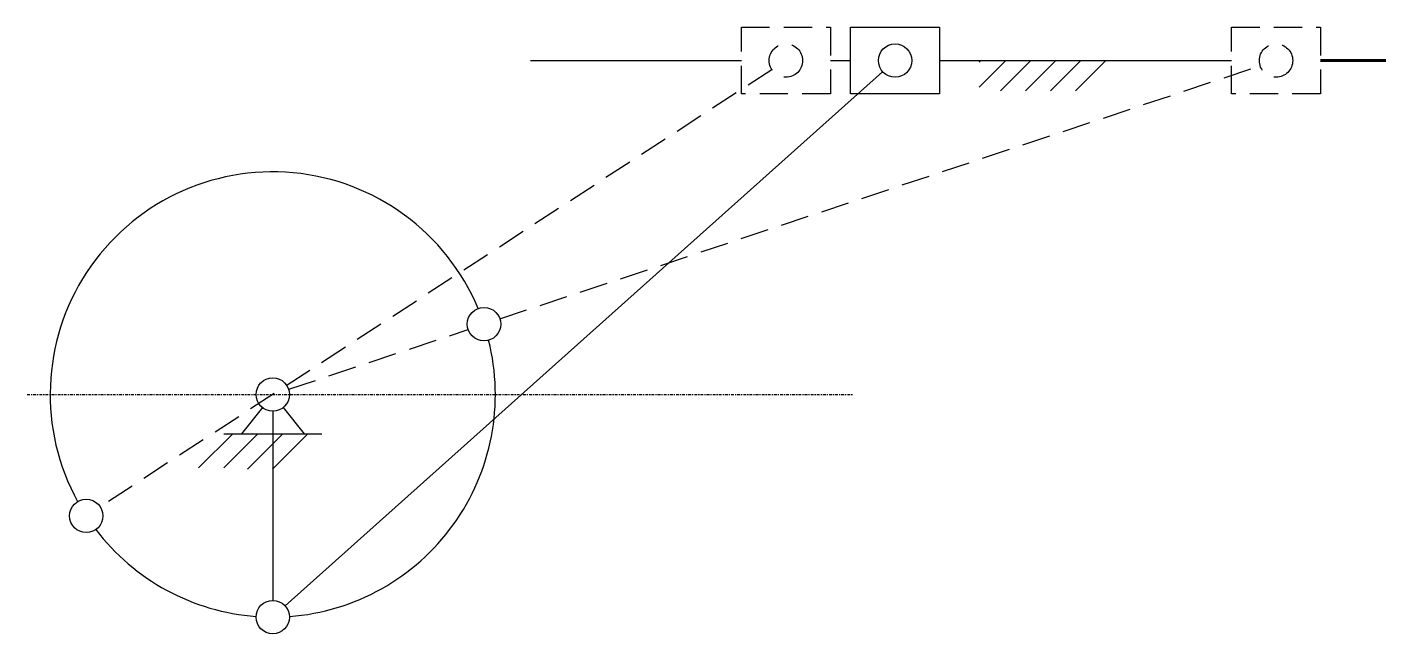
# Model space of a CAD drawing. Header units: millimetres. Extents: x 49 to 172, y 117 to 172.
import ezdxf

# ---------------------------------------------------------------- set-up
doc = ezdxf.new("R2010")
doc.units = ezdxf.units.MM
doc.header["$LTSCALE"] = 0.2
doc.linetypes.add('CENTER', pattern=[2, 1.25, -0.25, 0.25, -0.25])
doc.linetypes.add('DASHED', pattern=[19.05, 12.7, -6.35])
for name, color, linetype in [('点画线', 1, 'CENTER'), ('粗实线', 7, 'Continuous'), ('细实线', 5, 'Continuous'), ('虚线', 2, 'DASHED')]:
    doc.layers.add(name, color=color, linetype=linetype)

msp = doc.modelspace()

# ---------------------------------------------------------------- linework, layer by layer
for p, q in [((94.68, 168.8), (113.61, 168.8)), ((121.61, 168.8), (123.42, 168.8)), ((131.42, 168.8), (157.65, 168.8)), ((72.63, 119.8), (126.3, 167.8)), ((70.58, 137.63), (68.7, 135.27)), ((71.51, 137.3), (71.51, 120.3)), ((72.45, 137.63), (74.33, 135.27))]:
    msp.add_line(p, q)
at = {"color": 7, "lineweight": 60}
msp.add_line((165.65, 168.8), (171.51, 168.8), dxfattribs=at)
msp.add_lwpolyline([(123.42, 171.8), (131.42, 171.8), (131.42, 165.8), (123.42, 165.8)], close=True)
for centre in [(127.42, 168.8), (90.49, 145.12), (71.51, 138.8), (54.75, 127.89), (71.51, 118.8)]:
    msp.add_circle(centre, 1.5)
at = {"layer": '点画线'}
msp.add_line((49.44, 138.8), (123.67, 138.8), dxfattribs=at)
at = {"layer": '粗实线'}
msp.add_line((67.1, 135.27), (75.92, 135.27), dxfattribs=at)
at = {"layer": '细实线'}
for p, q in [((134.99, 168.67), (135.12, 168.8)), ((134.99, 166.42), (137.37, 168.8)), ((136.9, 166.09), (139.61, 168.8)), ((139.15, 166.09), (141.86, 168.8)), ((141.39, 166.09), (144.1, 168.8)), ((143.64, 166.09), (146.35, 168.8)), ((64.85, 132.2), (67.92, 135.27)), ((67.1, 132.2), (70.16, 135.27)), ((69.23, 132.09), (71.51, 134.38)), ((71.51, 134.38), (72.41, 135.27)), ((71.51, 132.13), (74.65, 135.27)), ((71.48, 132.09), (71.51, 132.13))]:
    msp.add_line(p, q, dxfattribs=at)
for start, end in [(22.7067, 208.7575), (274.2982, 14.1103), (217.3539, 265.7018)]:
    msp.add_arc((71.51, 138.8), 20, start, end, dxfattribs=at)
at = {"layer": '虚线'}
for p, q in [((116.35, 167.98), (56.01, 128.71)), ((91.91, 145.59), (160.23, 168.33)), ((72.94, 139.27), (89.07, 144.64))]:
    msp.add_line(p, q, dxfattribs=at)
for points in [[(113.61, 171.8), (121.61, 171.8), (121.61, 165.8), (113.61, 165.8)], [(157.65, 171.8), (165.65, 171.8), (165.65, 165.8), (157.65, 165.8)]]:
    msp.add_lwpolyline(points, close=True, dxfattribs=at)
for centre in [(117.61, 168.8), (161.65, 168.8)]:
    msp.add_circle(centre, 1.5, dxfattribs=at)

doc.saveas('drawing.dxf')
